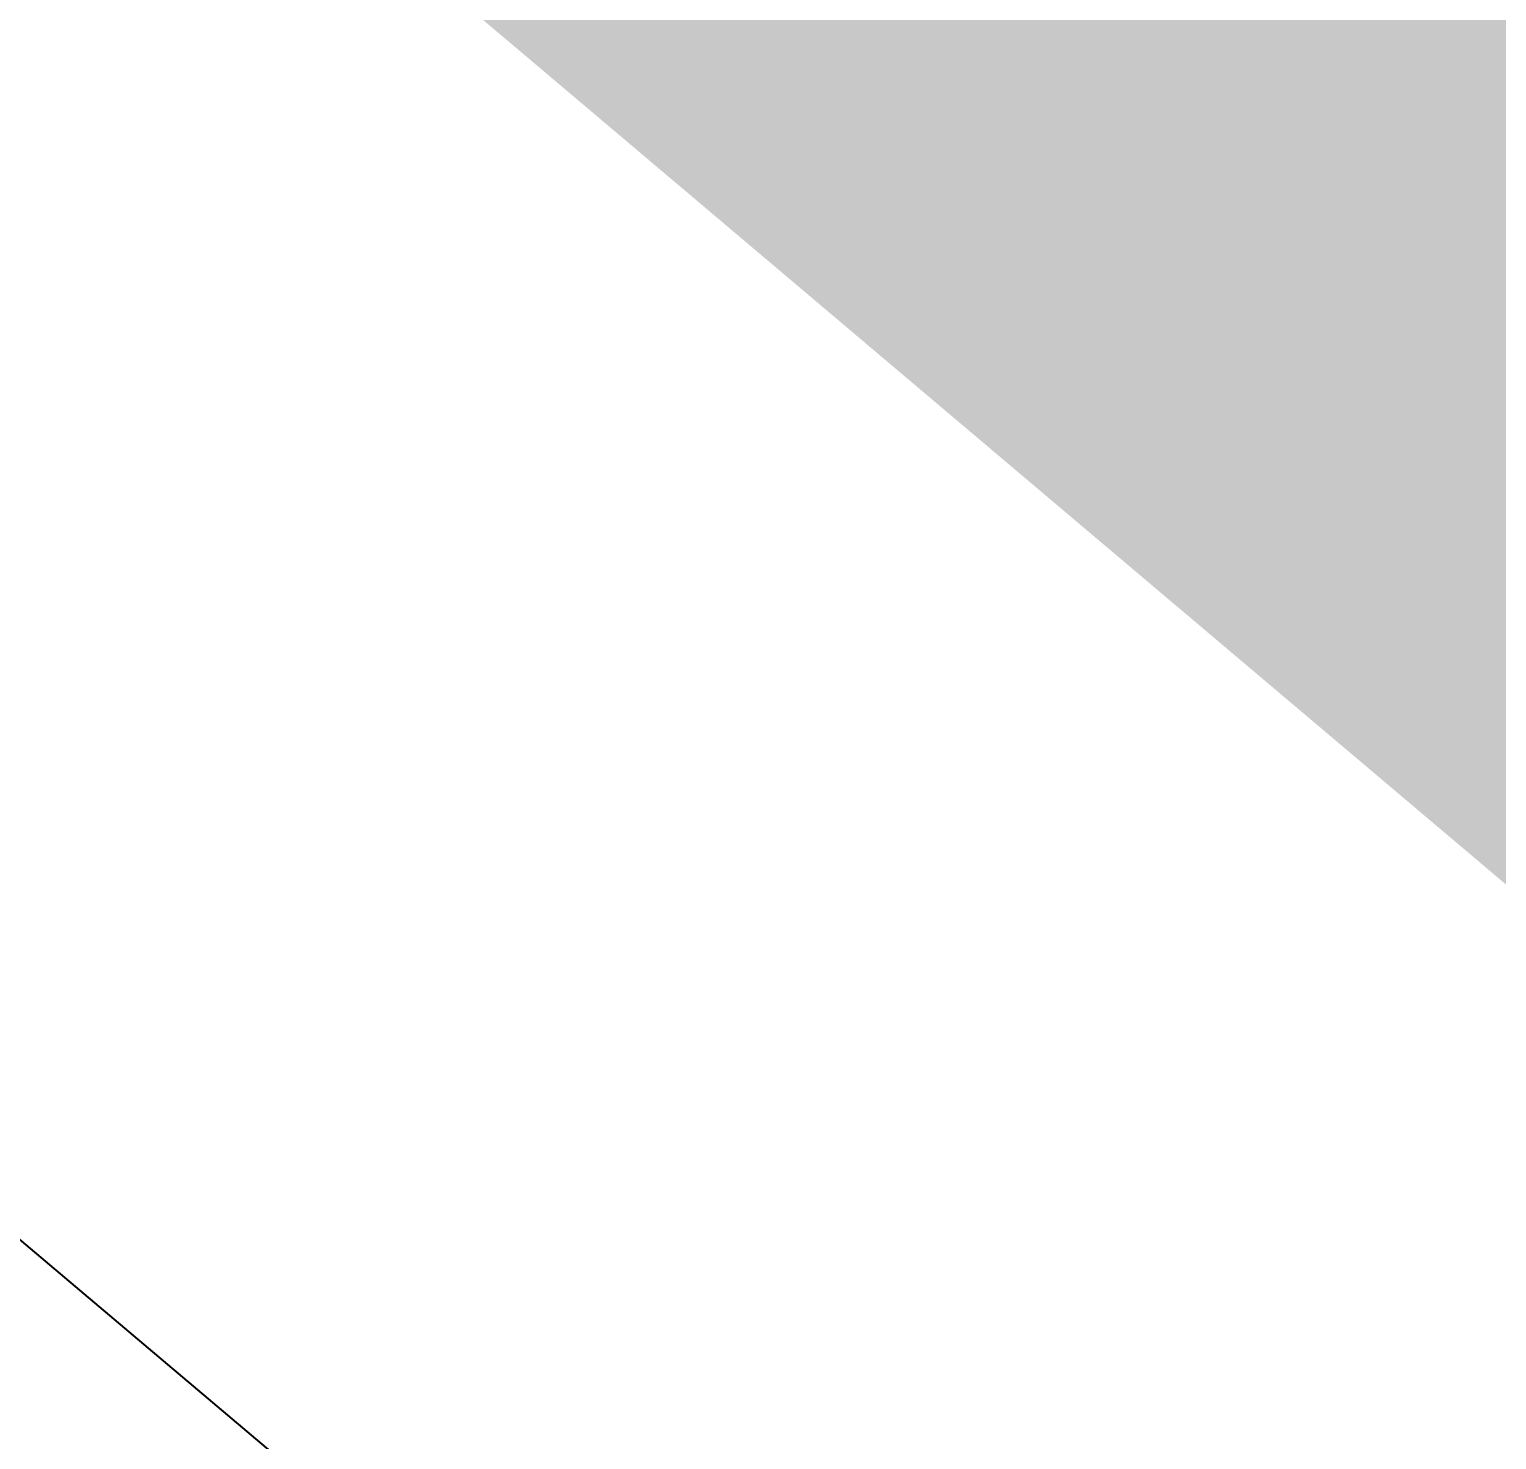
# Model space of a CAD drawing. Extents: x 383425 to 391668, y 6055101 to 6059545.
# Drawn here: x 387822.84 to 387842.38, y 6058032.01 to 6058050.78 of the extents above; entities that cross this region are included whole.
import ezdxf

# ---------------------------------------------------------------- set-up
doc = ezdxf.new("R2010")
doc.units = 0
doc.header["$LTSCALE"] = 5
doc.header["$PDMODE"] = 35
doc.header["$PDSIZE"] = 20
doc.linetypes.add('foc-ACCESSROAD', pattern=[3.75, 2.5, -1.25])
doc.layers.get('Defpoints').update_dxf_attribs({"color": 9})
doc.layers.add('AS-ROADS', color=254, linetype='Continuous')
doc.layers.add('F-AR', color=190, linetype='foc-ACCESSROAD')
doc.layers.add('F-AR-T', color=190, linetype='Continuous', lineweight=9)
doc.styles.add('80CG', font='ARIALN.TTF', dxfattribs={"height": 10})
doc.dimstyles.new('Compass 5 000', dxfattribs={"dimscale": 5, "dimtxt": 9, "dimasz": 2, "dimexe": 0.2, "dimexo": 0.0625, "dimgap": 0.5, "dimtad": 0, "dimtih": 1, "dimtoh": 1, "dimzin": 0, "dimdsep": 46, "dimtxsty": '80CG', "dimcen": 0.1, "dimse1": 1, "dimse2": 1, "dimclrd": 256, "dimclrt": 256, "dimaunit": 1, "dimadec": 4, "dimazin": 0, "dimtfac": 0.06, "dimtofl": 0, "dimtmove": 0, "dimatfit": 1, "dimfxl": 0.2, "dimtolj": 1, "dimtzin": 0, "dimlwd": -1, "dimarcsym": 0})

# ---------------------------------------------------------------- blocks, each defined once
blk = doc.blocks.new('*D51')
at = {"layer": 'Defpoints', "color": 0, "transparency": 16777216}
for p in [(387882.83, 6058061.15), (387891.885, 6058053.568), (387873.279, 6058049.744)]:
    blk.add_point(p, dxfattribs=at)
at = {"layer": 'F-AR-T', "transparency": 16777216}
for p, q in [((387898.305, 6058061.235), (387904.725, 6058068.902)), ((387875.914, 6058034.495), (387838.238, 6057989.502)), ((387838.238, 6057989.502), (387828.238, 6057989.502))]:
    blk.add_line(p, q, dxfattribs=at)
for points in [[(387897.027, 6058062.305), (387899.583, 6058060.165), (387891.885, 6058053.568)], [(387874.636, 6058035.565), (387877.191, 6058033.425), (387882.334, 6058042.162)]]:
    blk.add_solid(points, dxfattribs=at)
at = {"layer": 'F-AR-T', "transparency": 16777216, "insert": (387789.152, 6057989.502), "char_height": 10, "attachment_point": 5, "style": '80CG'}
blk.add_mtext('\\A1;CNRL\\P15.00 P/L R/W\\PPLA 140220', dxfattribs=at)

msp = doc.modelspace()

# ---------------------------------------------------------------- linework, layer by layer
at = {"layer": 'AS-ROADS', "const_width": 9.996, "flags": 128}
msp.add_lwpolyline([(387226.514, 6058561.975), (387336.271, 6058470.029), (387441.186, 6058381.829), (387531.022, 6058305.677), (387650.805, 6058207.225), (387766.996, 6058109.762), (387868.625, 6058023.864), (387984.101, 6057927.3), (388086.01, 6057841.48), (388132.923, 6057801.963), (388211.478, 6057737.191)], dxfattribs=at)
at = {"layer": 'F-AR', "flags": 128}
msp.add_lwpolyline([(390877.971, 6056512.245), (390852.783, 6056495.972), (390778.133, 6056446.86), (390713.132, 6056404.093), (390594.388, 6056328.645), (390476.2, 6056253.552), (390459.76, 6056242.14), (390322.063, 6056146.923), (390275.044, 6056114.761), (390236.604, 6056094.387), (390207.083, 6056086.662), (390168.998, 6056086.913), (390137.943, 6056093.828), (390116.486, 6056102.763), (390096.251, 6056115.753), (390086.908, 6056122.936), (390030.227, 6056168.258), (389980.762, 6056210.156), (389951.2, 6056235.195), (389900.766, 6056277.912), (389748.384, 6056406.312), (389565.341, 6056560.757), (389549.857, 6056573.609), (389182.785, 6056865.801), (389165.582, 6056879.496), (389143.707, 6056896.908), (388813.908, 6057159.431), (388797.848, 6057172.809), (388761.101, 6057203.432), (388467.903, 6057468.178), (388430.959, 6057507.086), (388396.45, 6057542.556), (388390.811, 6057547.927), (388361.331, 6057576.005), (388335.715, 6057600.403), (388204.002, 6057713.479), (388203.617, 6057713.86), (388192.574, 6057723.351), (388188.761, 6057726.626), (388177.196, 6057736.305), (388126.982, 6057778.731), (388015.108, 6057871.31), (387961.38, 6057917.692), (387781.45, 6058069.486), (387714.854, 6058126.121), (387667.167, 6058163.539), (387576.541, 6058238.325), (387572.544, 6058241.624), (387528.369, 6058279.232), (387481.845, 6058317.732), (387443.623, 6058349.914), (387347.634, 6058430.939), (387218.838, 6058537.914), (387213.856, 6058541.91), (387126.869, 6058614.8), (387120.109, 6058620.45), (387069.557, 6058657.115), (387037.363, 6058674.89), (387009.94, 6058686.822), (386982.349, 6058696.01), (386977.816, 6058697.022), (386791.07, 6058722.464), (386728.525, 6058725.642), (386585.57, 6058720.924), (386362.47, 6058706.607), (386075.392, 6058691.53), (386018.656, 6058691.361), (385965.682, 6058695.887), (385964.513, 6058696.095), (385917.316, 6058704.497), (385915.295, 6058704.857), (385902.365, 6058708.524), (385741.991, 6058754.01), (385569.958, 6058805.842), (385555.664, 6058810.22), (385529.166, 6058818.203), (385491.362, 6058829.59), (385476.01, 6058834.215), (385470.848, 6058835.768), (385465.754, 6058837.307), (385464.375, 6058837.722), (385369.004, 6058866.49), (385275.259, 6058894.764), (385244.513, 6058903.768), (385178.102, 6058923.174), (385148.151, 6058931.951), (385126.875, 6058938.185), (385057.89, 6058955.047), (385001.702, 6058964.737), (384498.738, 6059021.067), (384464.765, 6059028.11), (384450.082, 6059031.154), (384446.204, 6059031.957), (384436.882, 6059035.166), (384418.407, 6059041.564), (384408.831, 6059044.819), (384370.373, 6059063.828), (384349.662, 6059077.455), (384336.553, 6059086.082), (384315.177, 6059104.703), (384295.733, 6059121.642), (384269.991, 6059151.762), (384253.968, 6059175.758), (384239.234, 6059204.595), (384228.764, 6059232.155), (384216.041, 6059277.869), (384184.468, 6059426.84), (384162.904, 6059528.595)], dxfattribs=at)

# ---------------------------------------------------------------- dimensions: what is measured, and where the dimension line sits
at = {"layer": 'F-AR-T'}
dim = msp.add_linear_dim(base=(387891.885, 6058053.568), p1=(387873.279, 6058049.744), p2=(387882.83, 6058061.15), angle=50.0584, text='CNRL\\P15.00 P/L R/W\\PPLA 140220', dimstyle='Compass 5 000', dxfattribs=at)
dim.commit()
dim.dimension.update_dxf_attribs({"geometry": '*D51', "text_midpoint": (387789.152, 6057989.502), "dimtype": 161})

doc.saveas('drawing.dxf')
